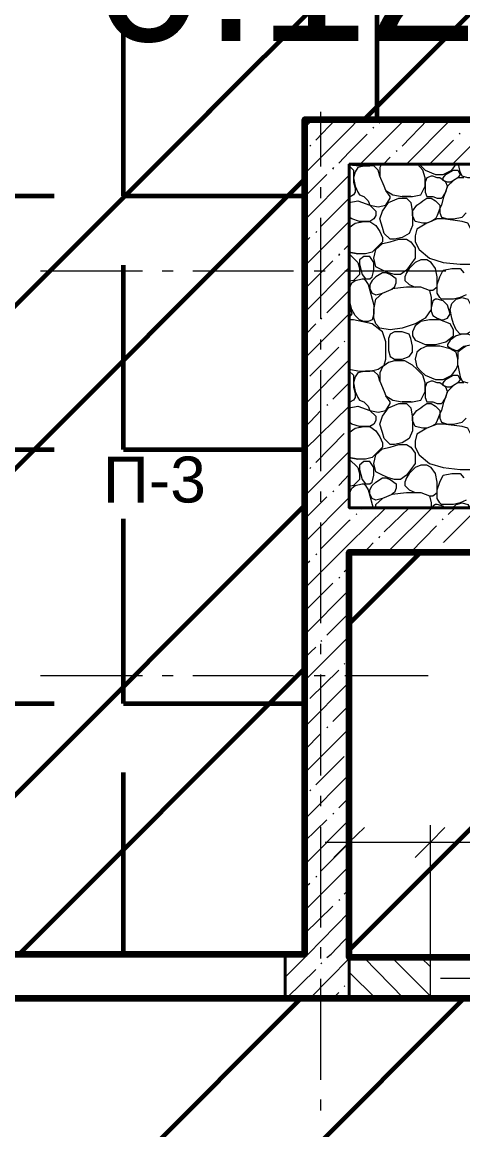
# Model space of a CAD drawing. Header units: millimetres. Extents: x -213911 to 415037, y -3642 to 107391.
# Drawn here: x -113658 to -111474, y 18005 to 23493 of the extents above; entities that cross this region are included whole.
import ezdxf

# ---------------------------------------------------------------- set-up
doc = ezdxf.new("R2010")
doc.units = ezdxf.units.MM
for name, color, linetype, lineweight in [('9.1 Стен подвал шпак', 160, 'Continuous', 90), ('9.2 Потолок подвал шпак', 90, 'Continuous', 60), ('9.3 клининг подвал', 190, 'Continuous', 60), ('Оси', 7, 'Continuous', 9)]:
    doc.layers.add(name, color=color, linetype=linetype, lineweight=lineweight)
doc.layers.add('PDF _Текст', color=7, linetype='Continuous')
doc.styles.get("Standard").update_dxf_attribs({"font": 'arial.ttf'})

msp = doc.modelspace()

# ---------------------------------------------------------------- linework, layer by layer
at = {"lineweight": 40}
msp.add_lwpolyline([(-113778.3, 26411.6), (-106250.3, 26411.6), (-106250.3, 23009.8), (-112037.1, 23009.8), (-112257.4, 23009.8), (-112257.4, 18875.1), (-112354.9, 18875.1), (-112354.9, 18654.8), (-112037.1, 18654.8), (-112037.1, 18875.1), (-112037.1, 20866.2), (-108334.6, 20866.2), (-108334.6, 20468), (-108114.3, 20468), (-108114.3, 20866.2), (-108114.3, 21086.5), (-109114.1, 21086.5), (-109114.1, 22789.5), (-106030, 22789.5), (-106030, 23009.8), (-106030, 26411.6), (-104132.1, 26411.6)], dxfattribs=at)
msp.add_lwpolyline([(-112037.1, 22789.5), (-109334.4, 22789.5), (-109334.4, 21086.5), (-112037.1, 21086.5)], close=True, dxfattribs=at)
at = {"lineweight": 30}
msp.add_lwpolyline([(-112037.1, 21086.5), (-109334.4, 21086.5), (-109334.4, 22789.5), (-112037.1, 22789.5)], close=True, dxfattribs=at)
at = {"lineweight": 18}
for points in [[(-111960.9, 19502.1), (-112037.1, 19430.1), (-112113.4, 19353.8)], [(-111562.7, 19502.1), (-111634.7, 19430.1), (-111710.9, 19353.8)]]:
    msp.add_lwpolyline(points, dxfattribs=at)
at = {"layer": 'Оси', "lineweight": 9}
for points in [[(-113566.5, 23408), (-113062.3, 23408)], [(-112964.9, 23408), (-112909.8, 23408)], [(-112812.4, 23408), (-112312.5, 23408)], [(-112210.8, 23408), (-112155.8, 23408)], [(-112176.9, 23374.1), (-112176.9, 23429.2)], [(-112058.3, 23408), (-111558.4, 23408)], [(-112176.9, 22776.8), (-112176.9, 23276.7)], [(-112257.4, 22742.9), (-112037.1, 22963.2), (-111990.5, 23009.8)], [(-112257.4, 22971.7), (-112215.1, 23009.8)], [(-112202.4, 22908.1), (-112104.9, 23009.8)], [(-111982.1, 22789.5), (-111761.8, 23009.8)], [(-111888.9, 22992.8), (-111876.2, 23009.8)], [(-111774.5, 22878.5), (-111647.4, 23009.8)], [(-111753.3, 22789.5), (-111533, 23009.8)], [(-111524.5, 22789.5), (-111304.3, 23009.8)], [(-111918.5, 22967.4), (-111914.3, 22971.7)], [(-111490.7, 22937.8), (-111486.4, 22942)], [(-112088, 22793.7), (-112037.1, 22848.8), (-111948.2, 22937.8)], [(-111638.9, 22789.5), (-111520.3, 22908.1)], [(-112232, 22878.5), (-112227.8, 22882.7)], [(-111804.1, 22853), (-111799.9, 22857.3)], [(-112037.1, 22785.3), (-111986.3, 22781), (-111935.5, 22781), (-111901.6, 22789.5)], [(-112037.1, 22781), (-112016, 22759.8), (-112016, 22738.7), (-112016, 22700.5), (-112007.5, 22670.9), (-112007.5, 22649.7), (-112016, 22637), (-112037.1, 22624.3)], [(-111876.2, 22789.5), (-111884.6, 22772.5), (-111884.6, 22730.2)], [(-111867.7, 22789.5), (-111833.8, 22823.4)], [(-111855, 22658.2), (-111821.1, 22637), (-111774.5, 22628.5), (-111723.7, 22628.5), (-111681.3, 22637), (-111660.1, 22679.3), (-111660.1, 22721.7), (-111672.8, 22759.8), (-111698.2, 22789.5)], [(-111689.8, 22789.5), (-111681.3, 22781), (-111660.1, 22759.8), (-111609.3, 22738.7), (-111571.1, 22738.7), (-111528.8, 22759.8), (-111507.6, 22789.5)], [(-111355.1, 22789.5), (-111355.1, 22781), (-111355.1, 22772.5), (-111376.3, 22751.4), (-111405.9, 22730.2), (-111427.1, 22721.7), (-111448.3, 22721.7), (-111477.9, 22730.2), (-111486.4, 22751.4), (-111494.9, 22789.5)], [(-112257.4, 22628.5), (-112147.3, 22738.7)], [(-112257.4, 22514.1), (-112037.1, 22734.4)], [(-112117.6, 22764.1), (-112113.4, 22772.5)], [(-111469.5, 22721.7), (-111499.1, 22721.7), (-111520.3, 22709), (-111550, 22679.3), (-111558.4, 22700.5), (-111588.1, 22721.7), (-111600.8, 22721.7), (-111622, 22730.2), (-111630.5, 22730.2), (-111651.6, 22721.7), (-111660.1, 22700.5), (-111660.1, 22679.3), (-111660.1, 22649.7), (-111651.6, 22628.5), (-111622, 22628.5), (-111600.8, 22620), (-111588.1, 22620), (-111579.6, 22620), (-111571.1, 22628.5), (-111558.4, 22649.7), (-111550, 22679.3), (-111571.1, 22620), (-111579.6, 22586.1), (-111588.1, 22569.2), (-111588.1, 22548), (-111579.6, 22526.8), (-111550, 22518.4), (-111520.3, 22518.4), (-111477.9, 22526.8), (-111456.8, 22548)], [(-112176.9, 22620), (-112176.9, 22675.1)], [(-112176.9, 22480.2), (-112037.1, 22620)], [(-111732.1, 22628.5), (-111774.5, 22628.5)], [(-112037.1, 22598.9), (-111994.8, 22607.3), (-111935.5, 22586.1), (-111905.8, 22556.5), (-111905.8, 22535.3), (-111914.3, 22518.4), (-111935.5, 22505.7), (-111986.3, 22505.7), (-112024.4, 22518.4), (-112037.1, 22526.8)], [(-112257.4, 22285.4), (-112037.1, 22505.7)], [(-112176.9, 22022.7), (-112176.9, 22522.6)], [(-112037.1, 22476), (-112007.5, 22497.2), (-111965.1, 22505.7), (-111935.5, 22505.7), (-111905.8, 22484.5), (-111884.6, 22454.8), (-111871.9, 22425.2), (-111871.9, 22404), (-111893.1, 22382.8), (-111922.8, 22353.1), (-111956.6, 22344.7), (-111994.8, 22344.7)], [(-112202.4, 22450.6), (-112198.1, 22454.8)], [(-112257.4, 22399.7), (-112232, 22425.2)], [(-112088, 22336.2), (-112083.7, 22344.7)], [(-112062.6, 22365.9), (-112037.1, 22391.3)], [(-112037.1, 22344.7), (-111994.8, 22302.3), (-111986.3, 22272.7), (-111986.3, 22243), (-112016, 22213.3), (-112037.1, 22209.1)], [(-112257.4, 22171), (-112117.6, 22310.8)], [(-111600.8, 22171), (-111600.8, 22200.6), (-111600.8, 22230.3), (-111609.3, 22272.7), (-111630.5, 22302.3), (-111651.6, 22315), (-111681.3, 22315), (-111710.9, 22302.3), (-111732.1, 22281.1), (-111740.6, 22272.7), (-111753.3, 22251.5), (-111761.8, 22230.3), (-111761.8, 22213.3), (-111740.6, 22192.2), (-111710.9, 22179.5)], [(-113566.5, 22259.9), (-113062.3, 22259.9)], [(-112964.9, 22259.9), (-112909.8, 22259.9)], [(-112812.4, 22259.9), (-112312.5, 22259.9)], [(-112257.4, 22056.6), (-112037.1, 22276.9)], [(-112210.8, 22259.9), (-112155.8, 22259.9)], [(-112058.3, 22259.9), (-111558.4, 22259.9)], [(-111638.9, 22162.5), (-111681.3, 22179.5), (-111753.3, 22179.5), (-111825.3, 22171), (-111812.6, 22179.5), (-111804.1, 22200.6), (-111804.1, 22221.8), (-111833.8, 22243), (-111855, 22251.5), (-111871.9, 22251.5), (-111905.8, 22230.3), (-111922.8, 22213.3), (-111935.5, 22192.2), (-111935.5, 22171), (-111922.8, 22149.8), (-111905.8, 22141.3), (-111871.9, 22149.8), (-111821.1, 22171)], [(-111456.8, 22141.3), (-111486.4, 22128.6), (-111520.3, 22120.1), (-111537.3, 22120.1), (-111579.6, 22120.1), (-111588.1, 22128.6), (-111600.8, 22149.8), (-111600.8, 22192.2), (-111588.1, 22230.3), (-111571.1, 22264.2), (-111528.8, 22272.7), (-111486.4, 22272.7), (-111469.5, 22251.5)], [(-112037.1, 22171), (-112024.4, 22200.6), (-112007.5, 22213.3), (-111973.6, 22221.8), (-111965.1, 22221.8), (-111956.6, 22213.3), (-111943.9, 22192.2), (-111935.5, 22162.5), (-111922.8, 22120.1), (-111914.3, 22090.5), (-111914.3, 22048.1), (-111922.8, 22018.5), (-111943.9, 22010), (-111965.1, 22010), (-111986.3, 22018.5), (-112007.5, 22039.7), (-112024.4, 22069.3), (-112037.1, 22120.1)], [(-111600.8, 22179.5), (-111622, 22162.5), (-111638.9, 22162.5), (-111630.5, 22128.6), (-111630.5, 22069.3), (-111660.1, 22026.9), (-111710.9, 21997.3), (-111774.5, 21976.1), (-111833.8, 21967.6), (-111884.6, 21976.1), (-111905.8, 21997.3), (-111914.3, 22026.9), (-111914.3, 22069.3), (-111905.8, 22120.1), (-111871.9, 22149.8)], [(-112147.3, 22052.4), (-112037.1, 22162.5)], [(-112037.1, 22099), (-112024.4, 22048.1), (-112037.1, 22031.2)], [(-112257.4, 21827.8), (-112037.1, 22048.1)], [(-112176.9, 22022.7), (-112172.7, 22026.9)], [(-112037.1, 21772.8), (-111986.3, 21764.3), (-111935.5, 21764.3), (-111893.1, 21772.8), (-111863.4, 21793.9), (-111855, 21823.6), (-111855, 21866), (-111855, 21908.3), (-111871.9, 21959.2), (-111884.6, 21967.6), (-111922.8, 21997.3), (-112016, 22018.5), (-112037.1, 22018.5)], [(-112257.4, 21942.2), (-112202.4, 21997.3)], [(-112176.9, 21870.2), (-112176.9, 21921)], [(-112062.6, 21908.3), (-112058.3, 21912.6)], [(-112232, 21738.9), (-112088, 21882.9)], [(-111456.8, 21887.1), (-111477.9, 21874.4), (-111499.1, 21857.5), (-111499.1, 21823.6), (-111507.6, 21857.5), (-111537.3, 21874.4), (-111588.1, 21887.1), (-111622, 21887.1), (-111651.6, 21887.1), (-111681.3, 21874.4), (-111702.5, 21857.5), (-111710.9, 21823.6), (-111702.5, 21785.5), (-111681.3, 21764.3), (-111660.1, 21743.1), (-111609.3, 21721.9), (-111571.1, 21721.9), (-111528.8, 21743.1), (-111507.6, 21772.8), (-111499.1, 21793.9), (-111486.4, 21734.6), (-111477.9, 21713.5), (-111448.3, 21705)], [(-112257.4, 21599.1), (-112037.1, 21819.4)], [(-111499.1, 21793.9), (-111499.1, 21823.6)], [(-112176.9, 21268.6), (-112176.9, 21768.5)], [(-112037.1, 21764.3), (-112016, 21743.1), (-112016, 21721.9), (-112016, 21683.8), (-112007.5, 21654.2), (-112007.5, 21633), (-112016, 21620.3), (-112037.1, 21607.6)], [(-111884.6, 21713.5), (-111893.1, 21743.1), (-111914.3, 21764.3), (-111956.6, 21764.3), (-111994.8, 21755.8), (-112007.5, 21734.6), (-112016, 21705), (-112007.5, 21662.6), (-111994.8, 21633), (-111986.3, 21620.3), (-111965.1, 21611.8), (-111943.9, 21590.6), (-111935.5, 21569.4), (-111893.1, 21561), (-111855, 21569.4), (-111833.8, 21603.3), (-111833.8, 21611.8), (-111855, 21641.4)], [(-112257.4, 21713.5), (-112257.4, 21713.5)], [(-112117.6, 21624.5), (-112037.1, 21705)], [(-111469.5, 21705), (-111499.1, 21705), (-111520.3, 21692.3), (-111550, 21662.6), (-111558.4, 21683.8), (-111588.1, 21705), (-111600.8, 21705), (-111622, 21713.5), (-111630.5, 21713.5), (-111651.6, 21705), (-111660.1, 21683.8), (-111660.1, 21662.6), (-111660.1, 21633), (-111651.6, 21611.8), (-111622, 21611.8), (-111600.8, 21603.3), (-111588.1, 21603.3), (-111579.6, 21603.3), (-111571.1, 21611.8), (-111558.4, 21633), (-111550, 21662.6), (-111571.1, 21603.3), (-111579.6, 21569.4), (-111588.1, 21552.5), (-111588.1, 21531.3), (-111579.6, 21510.1), (-111550, 21501.6), (-111520.3, 21501.6), (-111477.9, 21510.1), (-111456.8, 21531.3)], [(-112257.4, 21374.6), (-112037.1, 21590.6)], [(-112257.4, 21484.7), (-112176.9, 21569.4)], [(-112147.3, 21594.8), (-112143, 21599.1)], [(-112037.1, 21582.1), (-111994.8, 21590.6), (-111935.5, 21569.4), (-111905.8, 21539.8), (-111905.8, 21518.6), (-111914.3, 21501.6), (-111935.5, 21488.9), (-111986.3, 21488.9), (-112024.4, 21501.6), (-112037.1, 21510.1)], [(-111732.1, 21611.8), (-111774.5, 21611.8)], [(-112037.1, 21459.3), (-112007.5, 21480.5), (-111965.1, 21488.9), (-111935.5, 21488.9), (-111905.8, 21467.8), (-111884.6, 21438.1), (-111871.9, 21408.4), (-111871.9, 21387.3), (-111893.1, 21366.1), (-111922.8, 21336.4), (-111956.6, 21328), (-111994.8, 21328)], [(-112202.4, 21311), (-112062.6, 21455)], [(-112257.4, 21145.8), (-112037.1, 21366.1)], [(-112037.1, 21328), (-111994.8, 21285.6), (-111986.3, 21255.9), (-111986.3, 21226.3), (-112016, 21196.6), (-112037.1, 21192.4)], [(-111600.8, 21154.3), (-111600.8, 21183.9), (-111600.8, 21213.6), (-111609.3, 21255.9), (-111630.5, 21285.6), (-111651.6, 21298.3), (-111681.3, 21298.3), (-111710.9, 21285.6), (-111732.1, 21264.4), (-111740.6, 21255.9), (-111753.3, 21234.8), (-111761.8, 21213.6), (-111761.8, 21196.6), (-111740.6, 21175.4), (-111710.9, 21162.7)], [(-112232, 21281.4), (-112227.8, 21285.6)], [(-112088, 21196.6), (-112037.1, 21251.7)], [(-111456.8, 21124.6), (-111486.4, 21111.9), (-111520.3, 21103.4), (-111537.3, 21103.4), (-111579.6, 21103.4), (-111588.1, 21111.9), (-111600.8, 21133.1), (-111600.8, 21175.4), (-111588.1, 21213.6), (-111571.1, 21247.5), (-111528.8, 21255.9), (-111486.4, 21255.9), (-111469.5, 21234.8)], [(-112037.1, 21154.3), (-112024.4, 21183.9), (-112007.5, 21196.6), (-111973.6, 21205.1), (-111965.1, 21205.1), (-111956.6, 21196.6), (-111943.9, 21175.4), (-111935.5, 21145.8), (-111922.8, 21103.4), (-111918.5, 21086.5)], [(-111821.1, 21154.3), (-111871.9, 21133.1), (-111905.8, 21124.6), (-111922.8, 21133.1), (-111935.5, 21154.3), (-111935.5, 21175.4), (-111922.8, 21196.6), (-111905.8, 21213.6), (-111871.9, 21234.8), (-111855, 21234.8), (-111833.8, 21226.3), (-111804.1, 21205.1), (-111804.1, 21183.9), (-111812.6, 21162.7), (-111825.3, 21154.3), (-111753.3, 21162.7), (-111681.3, 21162.7), (-111638.9, 21145.8), (-111622, 21145.8), (-111600.8, 21162.7)], [(-112257.4, 21031.4), (-112147.3, 21141.6)], [(-112257.4, 20917), (-112037.1, 21137.3)], [(-112176.9, 21116.1), (-112176.9, 21167)], [(-112117.6, 21167), (-112113.4, 21171.2)], [(-111905.8, 21086.5), (-111905.8, 21103.4), (-111871.9, 21133.1)], [(-111638.9, 21145.8), (-111630.5, 21111.9), (-111630.5, 21086.5)], [(-112257.4, 20688.3), (-112037.1, 20908.6), (-111855, 21086.5)], [(-112032.9, 21086.5), (-112037.1, 21103.4)], [(-111977.8, 21082.2), (-111969.4, 21086.5)], [(-111863.4, 20967.9), (-111740.6, 21086.5)], [(-111846.5, 20866.2), (-111626.2, 21086.5)], [(-111562.7, 21086.5), (-111571.1, 21095), (-111600.8, 21103.4), (-111609.3, 21103.4), (-111622, 21095), (-111622, 21086.5)], [(-111617.7, 20866.2), (-111397.5, 21086.5)], [(-111545.7, 21052.6), (-111511.8, 21086.5)], [(-111524.5, 21086.5), (-111507.6, 21103.4), (-111477.9, 21111.9), (-111448.3, 21103.4), (-111439.8, 21086.5)], [(-112176.9, 20883.1), (-112037.1, 21022.9), (-112032.9, 21027.2)], [(-112003.2, 21052.6), (-111999, 21056.8)], [(-111575.4, 21027.2), (-111571.1, 21031.4)], [(-112176.9, 20514.6), (-112176.9, 21014.5)], [(-111732.1, 20866.2), (-111605, 20997.5)], [(-111960.9, 20866.2), (-111918.5, 20912.8)], [(-111888.9, 20938.2), (-111884.6, 20946.7)], [(-112202.4, 20853.5), (-112198.1, 20857.7)], [(-111503.4, 20866.2), (-111490.7, 20883.1)], [(-112257.4, 20802.6), (-112232, 20823.8)], [(-112062.6, 20768.8), (-112037.1, 20794.2)], [(-112257.4, 20573.9), (-112117.6, 20713.7)], [(-112088, 20739.1), (-112083.7, 20743.3)], [(-112257.4, 20459.5), (-112037.1, 20679.8)], [(-112147.3, 20455.3), (-112037.1, 20565.4)], [(-112257.4, 20230.7), (-112037.1, 20451)], [(-112176.9, 20425.6), (-112172.7, 20429.8)], [(-112257.4, 20345.1), (-112202.4, 20396)], [(-112176.9, 20362.1), (-112176.9, 20412.9)], [(-112062.6, 20311.2), (-112058.3, 20315.5)], [(-113566.5, 20256.2), (-113062.3, 20256.2)], [(-112964.9, 20256.2), (-112909.8, 20256.2)], [(-112812.4, 20256.2), (-112312.5, 20256.2)], [(-112232, 20141.8), (-112088, 20281.6)], [(-112210.8, 20256.2), (-112155.8, 20256.2)], [(-112176.9, 19760.5), (-112176.9, 20260.4)], [(-112058.3, 20256.2), (-111558.4, 20256.2)], [(-112257.4, 20002), (-112037.1, 20222.3)], [(-112257.4, 20116.4), (-112257.4, 20116.4)], [(-112117.6, 20027.4), (-112037.1, 20107.9)], [(-112257.4, 19773.2), (-112037.1, 19993.5)], [(-112147.3, 19997.7), (-112143, 20002)], [(-112257.4, 19887.6), (-112176.9, 19968.1)], [(-112202.4, 19713.9), (-112062.6, 19853.7)], [(-112257.4, 19544.5), (-112037.1, 19764.7)], [(-112232, 19684.3), (-112227.8, 19688.5)], [(-112176.9, 19608), (-112176.9, 19658.8)], [(-112088, 19599.5), (-112037.1, 19650.4)], [(-112257.4, 19319.9), (-112037.1, 19540.2)], [(-112257.4, 19434.3), (-112147.3, 19540.2)], [(-112117.6, 19569.9), (-112113.4, 19574.1)], [(-111634.7, 18866.6), (-111634.7, 19430.1), (-111634.7, 19548.7)], [(-112176.9, 19006.4), (-112176.9, 19506.3)], [(-112037.1, 19536), (-112037.1, 19430.1), (-112037.1, 19307.2)], [(-112155.8, 19430.1), (-111634.7, 19430.1), (-110533.2, 19430.1), (-109935.9, 19430.1)], [(-112176.9, 19286), (-112037.1, 19425.8)], [(-112257.4, 19091.2), (-112037.1, 19311.5)], [(-112257.4, 19205.5), (-112232, 19226.7)], [(-112202.4, 19256.4), (-112198.1, 19260.6)], [(-112062.6, 19171.7), (-112037.1, 19197.1)], [(-112257.4, 18976.8), (-112117.6, 19112.3)], [(-112088, 19142), (-112083.7, 19146.2)], [(-112354.9, 18760.7), (-112240.5, 18875.1), (-112037.1, 19082.7)], [(-112147.3, 18858.2), (-112126.1, 18875.1), (-112037.1, 18968.3)], [(-112176.9, 18853.9), (-112176.9, 18909)], [(-112354.9, 18875.1), (-112354.9, 18875.1)], [(-112232, 18654.8), (-112037.1, 18853.9)], [(-112176.9, 18828.5), (-112172.7, 18832.7)], [(-111766, 18654.8), (-111965.1, 18858.2)], [(-111634.7, 18667.5), (-111825.3, 18858.2)], [(-111634.7, 18811.6), (-111681.3, 18858.2)], [(-112346.4, 18659.1), (-112202.4, 18798.9)], [(-111905.8, 18654.8), (-112037.1, 18786.1)], [(-112176.9, 18252.4), (-112176.9, 18752.3)], [(-112062.6, 18714.1), (-112058.3, 18718.4)], [(-111583.9, 18756.5), (-110584.1, 18756.5)], [(-112117.6, 18654.8), (-112088, 18684.5)], [(-113566.5, 18654.8), (-113062.3, 18654.8)], [(-112964.9, 18654.8), (-112909.8, 18654.8)], [(-112812.4, 18654.8), (-112312.5, 18654.8)], [(-112210.8, 18654.8), (-112155.8, 18654.8)], [(-112058.3, 18654.8), (-111558.4, 18654.8)], [(-112176.9, 18099.9), (-112176.9, 18154.9)]]:
    msp.add_lwpolyline(points, dxfattribs=at)
for points in [[(-111965.1, 22628.5), (-111943.9, 22607.3), (-111935.5, 22586.1), (-111893.1, 22577.7), (-111855, 22586.1), (-111833.8, 22620), (-111833.8, 22628.5), (-111855, 22658.2), (-111863.4, 22679.3), (-111884.6, 22730.2), (-111893.1, 22759.8), (-111914.3, 22781), (-111956.6, 22781), (-111994.8, 22772.5), (-112007.5, 22751.4), (-112016, 22721.7), (-112007.5, 22679.3), (-111994.8, 22649.7), (-111986.3, 22637)], [(-111499.1, 22721.7), (-111520.3, 22709), (-111537.3, 22700.5), (-111550, 22700.5), (-111571.1, 22709), (-111571.1, 22721.7), (-111558.4, 22738.7), (-111520.3, 22759.8), (-111499.1, 22759.8), (-111486.4, 22738.7)], [(-111863.4, 22446.3), (-111871.9, 22476), (-111884.6, 22518.4), (-111871.9, 22556.5), (-111842.3, 22598.9), (-111791.4, 22620), (-111753.3, 22620), (-111732.1, 22598.9), (-111723.7, 22548), (-111723.7, 22484.5), (-111740.6, 22446.3), (-111774.5, 22425.2), (-111812.6, 22416.7), (-111825.3, 22416.7), (-111833.8, 22416.7)], [(-111630.5, 22505.7), (-111651.6, 22497.2), (-111672.8, 22497.2), (-111710.9, 22505.7), (-111723.7, 22535.3), (-111723.7, 22556.5), (-111702.5, 22586.1), (-111681.3, 22598.9), (-111672.8, 22607.3), (-111651.6, 22620), (-111630.5, 22620), (-111609.3, 22607.3), (-111588.1, 22586.1), (-111588.1, 22569.2), (-111600.8, 22535.3), (-111609.3, 22518.4)], [(-111710.9, 22433.6), (-111710.9, 22404), (-111689.8, 22365.9), (-111638.9, 22323.5), (-111571.1, 22302.3), (-111486.4, 22293.8), (-111435.6, 22293.8), (-111397.5, 22332), (-111397.5, 22365.9), (-111405.9, 22404), (-111427.1, 22454.8), (-111448.3, 22497.2), (-111477.9, 22505.7), (-111571.1, 22518.4), (-111600.8, 22518.4), (-111651.6, 22497.2), (-111702.5, 22467.5)], [(-111871.9, 22395.5), (-111833.8, 22404), (-111791.4, 22416.7), (-111753.3, 22416.7), (-111732.1, 22404), (-111710.9, 22374.3), (-111710.9, 22353.1), (-111710.9, 22323.5), (-111732.1, 22293.8), (-111753.3, 22264.2), (-111783, 22243), (-111812.6, 22243), (-111842.3, 22251.5), (-111871.9, 22264.2), (-111905.8, 22281.1), (-111914.3, 22323.5), (-111905.8, 22365.9)], [(-112037.1, 22353.1), (-111994.8, 22344.7)], [(-111965.1, 22332), (-111986.3, 22315), (-111986.3, 22293.8), (-111973.6, 22243), (-111956.6, 22221.8), (-111935.5, 22221.8), (-111922.8, 22230.3), (-111914.3, 22264.2), (-111914.3, 22302.3), (-111935.5, 22332)], [(-111571.1, 22111.7), (-111600.8, 22120.1), (-111609.3, 22120.1), (-111622, 22111.7), (-111630.5, 22077.8), (-111630.5, 22060.8), (-111622, 22039.7), (-111600.8, 22026.9), (-111579.6, 22018.5), (-111571.1, 22018.5), (-111550, 22026.9), (-111537.3, 22048.1), (-111550, 22090.5)], [(-111427.1, 22077.8), (-111418.6, 22060.8), (-111418.6, 22026.9), (-111418.6, 21988.8), (-111435.6, 21959.2), (-111456.8, 21946.5), (-111486.4, 21946.5), (-111507.6, 21967.6), (-111520.3, 21997.3), (-111528.8, 22026.9), (-111537.3, 22069.3), (-111528.8, 22099), (-111507.6, 22120.1), (-111477.9, 22128.6), (-111448.3, 22120.1)], [(-111723.7, 21938), (-111710.9, 21916.8), (-111689.8, 21908.3), (-111660.1, 21895.6), (-111609.3, 21895.6), (-111558.4, 21908.3), (-111520.3, 21938), (-111520.3, 21967.6), (-111537.3, 21997.3), (-111588.1, 22018.5), (-111638.9, 22018.5), (-111681.3, 22010), (-111710.9, 21988.8), (-111723.7, 21959.2)], [(-111842.3, 21866), (-111833.8, 21836.3), (-111812.6, 21823.6), (-111774.5, 21823.6), (-111740.6, 21836.3), (-111723.7, 21857.5), (-111723.7, 21887.1), (-111732.1, 21925.3), (-111740.6, 21946.5), (-111774.5, 21959.2), (-111812.6, 21959.2), (-111833.8, 21946.5), (-111842.3, 21925.3)], [(-111537.3, 21916.8), (-111550, 21895.6), (-111550, 21887.1), (-111528.8, 21874.4), (-111507.6, 21866), (-111499.1, 21866), (-111469.5, 21887.1), (-111427.1, 21895.6), (-111418.6, 21908.3), (-111418.6, 21925.3), (-111427.1, 21938), (-111448.3, 21946.5), (-111477.9, 21946.5), (-111507.6, 21938)], [(-111855, 21641.4), (-111821.1, 21620.3), (-111774.5, 21611.8), (-111723.7, 21611.8), (-111681.3, 21620.3), (-111660.1, 21662.6), (-111660.1, 21705), (-111672.8, 21743.1), (-111702.5, 21772.8), (-111723.7, 21793.9), (-111761.8, 21815.1), (-111812.6, 21815.1), (-111842.3, 21806.7), (-111871.9, 21785.5), (-111884.6, 21755.8), (-111884.6, 21713.5), (-111863.4, 21662.6)], [(-111499.1, 21705), (-111520.3, 21692.3), (-111537.3, 21683.8), (-111550, 21683.8), (-111571.1, 21692.3), (-111571.1, 21705), (-111558.4, 21721.9), (-111520.3, 21743.1), (-111499.1, 21743.1), (-111486.4, 21721.9)], [(-111863.4, 21429.6), (-111871.9, 21459.3), (-111884.6, 21501.6), (-111871.9, 21539.8), (-111842.3, 21582.1), (-111791.4, 21603.3), (-111753.3, 21603.3), (-111732.1, 21582.1), (-111723.7, 21531.3), (-111723.7, 21467.8), (-111740.6, 21429.6), (-111774.5, 21408.4), (-111812.6, 21400), (-111825.3, 21400), (-111833.8, 21400)], [(-111630.5, 21488.9), (-111651.6, 21480.5), (-111672.8, 21480.5), (-111710.9, 21488.9), (-111723.7, 21518.6), (-111723.7, 21539.8), (-111702.5, 21569.4), (-111681.3, 21582.1), (-111672.8, 21590.6), (-111651.6, 21603.3), (-111630.5, 21603.3), (-111609.3, 21590.6), (-111588.1, 21569.4), (-111588.1, 21552.5), (-111600.8, 21518.6), (-111609.3, 21501.6)], [(-111710.9, 21416.9), (-111710.9, 21387.3), (-111689.8, 21349.1), (-111638.9, 21306.8), (-111571.1, 21285.6), (-111486.4, 21277.1), (-111435.6, 21277.1), (-111397.5, 21315.2), (-111397.5, 21349.1), (-111405.9, 21387.3), (-111427.1, 21438.1), (-111448.3, 21480.5), (-111477.9, 21488.9), (-111571.1, 21501.6), (-111600.8, 21501.6), (-111651.6, 21480.5), (-111702.5, 21450.8)], [(-111871.9, 21378.8), (-111833.8, 21387.3), (-111791.4, 21400), (-111753.3, 21400), (-111732.1, 21387.3), (-111710.9, 21357.6), (-111710.9, 21336.4), (-111710.9, 21306.8), (-111732.1, 21277.1), (-111753.3, 21247.5), (-111783, 21226.3), (-111812.6, 21226.3), (-111842.3, 21234.8), (-111871.9, 21247.5), (-111905.8, 21264.4), (-111914.3, 21306.8), (-111905.8, 21349.1)], [(-112037.1, 21336.4), (-111994.8, 21328)], [(-111965.1, 21315.2), (-111986.3, 21298.3), (-111986.3, 21277.1), (-111973.6, 21226.3), (-111956.6, 21205.1), (-111935.5, 21205.1), (-111922.8, 21213.6), (-111914.3, 21247.5), (-111914.3, 21285.6), (-111935.5, 21315.2)], [(-112037.1, 18654.8), (-111634.7, 18654.8), (-111634.7, 18858.2), (-112037.1, 18858.2)]]:
    msp.add_lwpolyline(points, close=True, dxfattribs=at)

# ---------------------------------------------------------------- texts
at = {"layer": 'PDF _Текст', "insert": (-113258.8, 21224.9), "char_height": 227.67, "attachment_point": 4}
msp.add_mtext('П-3', dxfattribs=at)

# ---------------------------------------------------------------- next in the draw order: texts
at = {"char_height": 700, "attachment_point": 4, "bg_fill": 3, "box_fill_scale": 1.5, "bg_fill_color": 256, "bg_fill_transparency": 0}
for s, insert in [('0.12', (-113302.7, 23744.2)), ('0.13', (-111295.5, 20209.4))]:
    msp.add_mtext(s, dxfattribs=dict(at, insert=insert))

# ---------------------------------------------------------------- next in the draw order: hatches: boundary and pattern name
at = {"layer": '9.2 Потолок подвал шпак'}
h = msp.add_hatch(dxfattribs=at)
h.set_pattern_fill('ANGLE', color=256, scale=180)
h.set_pattern_definition([(0, (0, 0), (0, 1257.3), [914.4, -342.9]), (90, (0, 0), (-1257.3, 8e-14), [914.4, -342.9])])
h.paths.add_polyline_path([(-106250.3, 26411.6), (-112257.4, 26411.6), (-113807.9, 26411.6), (-113807.9, 18875.1), (-112257.4, 18875.1), (-112257.4, 23009.8), (-106250.3, 23009.8)])
h.paths.add_polyline_path([(-111787.2, 24835.6), (-107754.2, 24835.6), (-107754.2, 24585.7), (-111787.2, 24585.7)], flags=16)
at = {"layer": '9.3 клининг подвал'}
h = msp.add_hatch(dxfattribs=at)
h.set_pattern_fill('ANSI32', color=256, scale=180)
h.paths.add_polyline_path([(-106250.3, 26411.6), (-112257.4, 26411.6), (-113807.9, 26411.6), (-113807.9, 18875.1), (-112257.4, 18875.1), (-112257.4, 23009.8), (-106250.3, 23009.8)])
h.paths.add_polyline_path([(-111787.2, 24835.6), (-107754.2, 24835.6), (-107754.2, 24585.7), (-111787.2, 24585.7)], flags=16)
h = msp.add_hatch(dxfattribs=at)
h.set_pattern_fill('ANSI32', color=256, scale=180)
h.paths.add_polyline_path([(-106152.9, 22789.5), (-109114.1, 22789.5), (-109114.1, 21086.5), (-108114.3, 21086.5), (-108114.3, 20468), (-108334.6, 20468), (-108334.6, 20866.2), (-112037.1, 20866.2), (-112037.1, 18875.1), (-112037.1, 18858.2), (-110533.2, 18858.2), (-110054.5, 18858.2), (-110054.5, 18777.7), (-108334.6, 18777.7), (-108334.6, 18790.4), (-108334.6, 19264.9), (-108114.3, 19264.9), (-108114.3, 18875.1), (-106233.3, 18875.1), (-106233.3, 19154.7), (-106152.9, 19154.7)])
h = msp.add_hatch(dxfattribs=at)
h.set_pattern_fill('ANSI32', color=256, scale=180)
h.paths.add_polyline_path([(-106241.8, 18654.8), (-117862.1, 18654.8), (-117862.1, 22310.8), (-121873.9, 22310.8), (-121873.9, 19867.4), (-122365.3, 19867.4), (-122365.3, 20408.7), (-136044.5, 20408.7), (-136044.5, 16956), (-154955.5, 16956), (-154955.5, 13151.8), (-131431.1, 13151.8), (-131431.1, 16807.8), (-125995.1, 16807.8), (-125995.1, 16375.7), (-122644.9, 16375.7), (-122644.9, 16956), (-122365.3, 16956), (-122365.3, 17249.6), (-121873.9, 17249.6), (-121873.9, 16549.4), (-121873.9, 14698.1), (-120543.7, 14698.1), (-120543.7, 16549.4), (-117862.1, 16549.4), (-117862.1, 16574.8), (-109194.6, 16574.8), (-109194.6, 15854.6), (-106241.8, 15854.6), (-106241.8, 16574.8)])

# ---------------------------------------------------------------- next in the draw order: linework, layer by layer
at = {"layer": '9.1 Стен подвал шпак'}
for points in [[(-112257.4, 26411.6), (-113807.9, 26411.6), (-113807.9, 18875.1), (-112257.4, 18875.1), (-112257.4, 23009.8), (-106250.3, 23009.8), (-106250.3, 26411.6)], [(-112037.1, 18875.1), (-112037.1, 20866.2), (-108334.6, 20866.2), (-108334.6, 20468), (-108114.3, 20468), (-108114.3, 21086.5), (-109114.1, 21086.5), (-109114.1, 22789.5), (-106152.9, 22789.5), (-106152.9, 19154.7), (-106233.3, 19154.7), (-106233.3, 18875.1), (-108114.3, 18875.1), (-108114.3, 19264.9), (-108334.6, 19264.9), (-108334.6, 18790.4), (-108334.6, 18777.7), (-110054.5, 18777.7), (-110054.5, 18858.2), (-110533.2, 18858.2), (-112037.1, 18858.2)]]:
    msp.add_lwpolyline(points, close=True, dxfattribs=at)
msp.add_lwpolyline([(-121873.9, 16574.8), (-121873.9, 14698.1), (-120543.7, 14698.1), (-120543.7, 16549.4), (-117862.1, 16549.4), (-117862.1, 16574.8), (-109194.6, 16574.8), (-109194.6, 15854.6), (-106241.8, 15854.6), (-106241.8, 16574.8), (-106241.8, 18654.8), (-117862.1, 18654.8), (-117862.1, 22310.8), (-121873.9, 22310.8), (-121873.9, 19867.4), (-122365.3, 19867.4), (-122365.3, 20408.7), (-136044.5, 20408.7), (-136044.5, 16956), (-154955.5, 16956)], dxfattribs=at)

doc.saveas('drawing.dxf')
